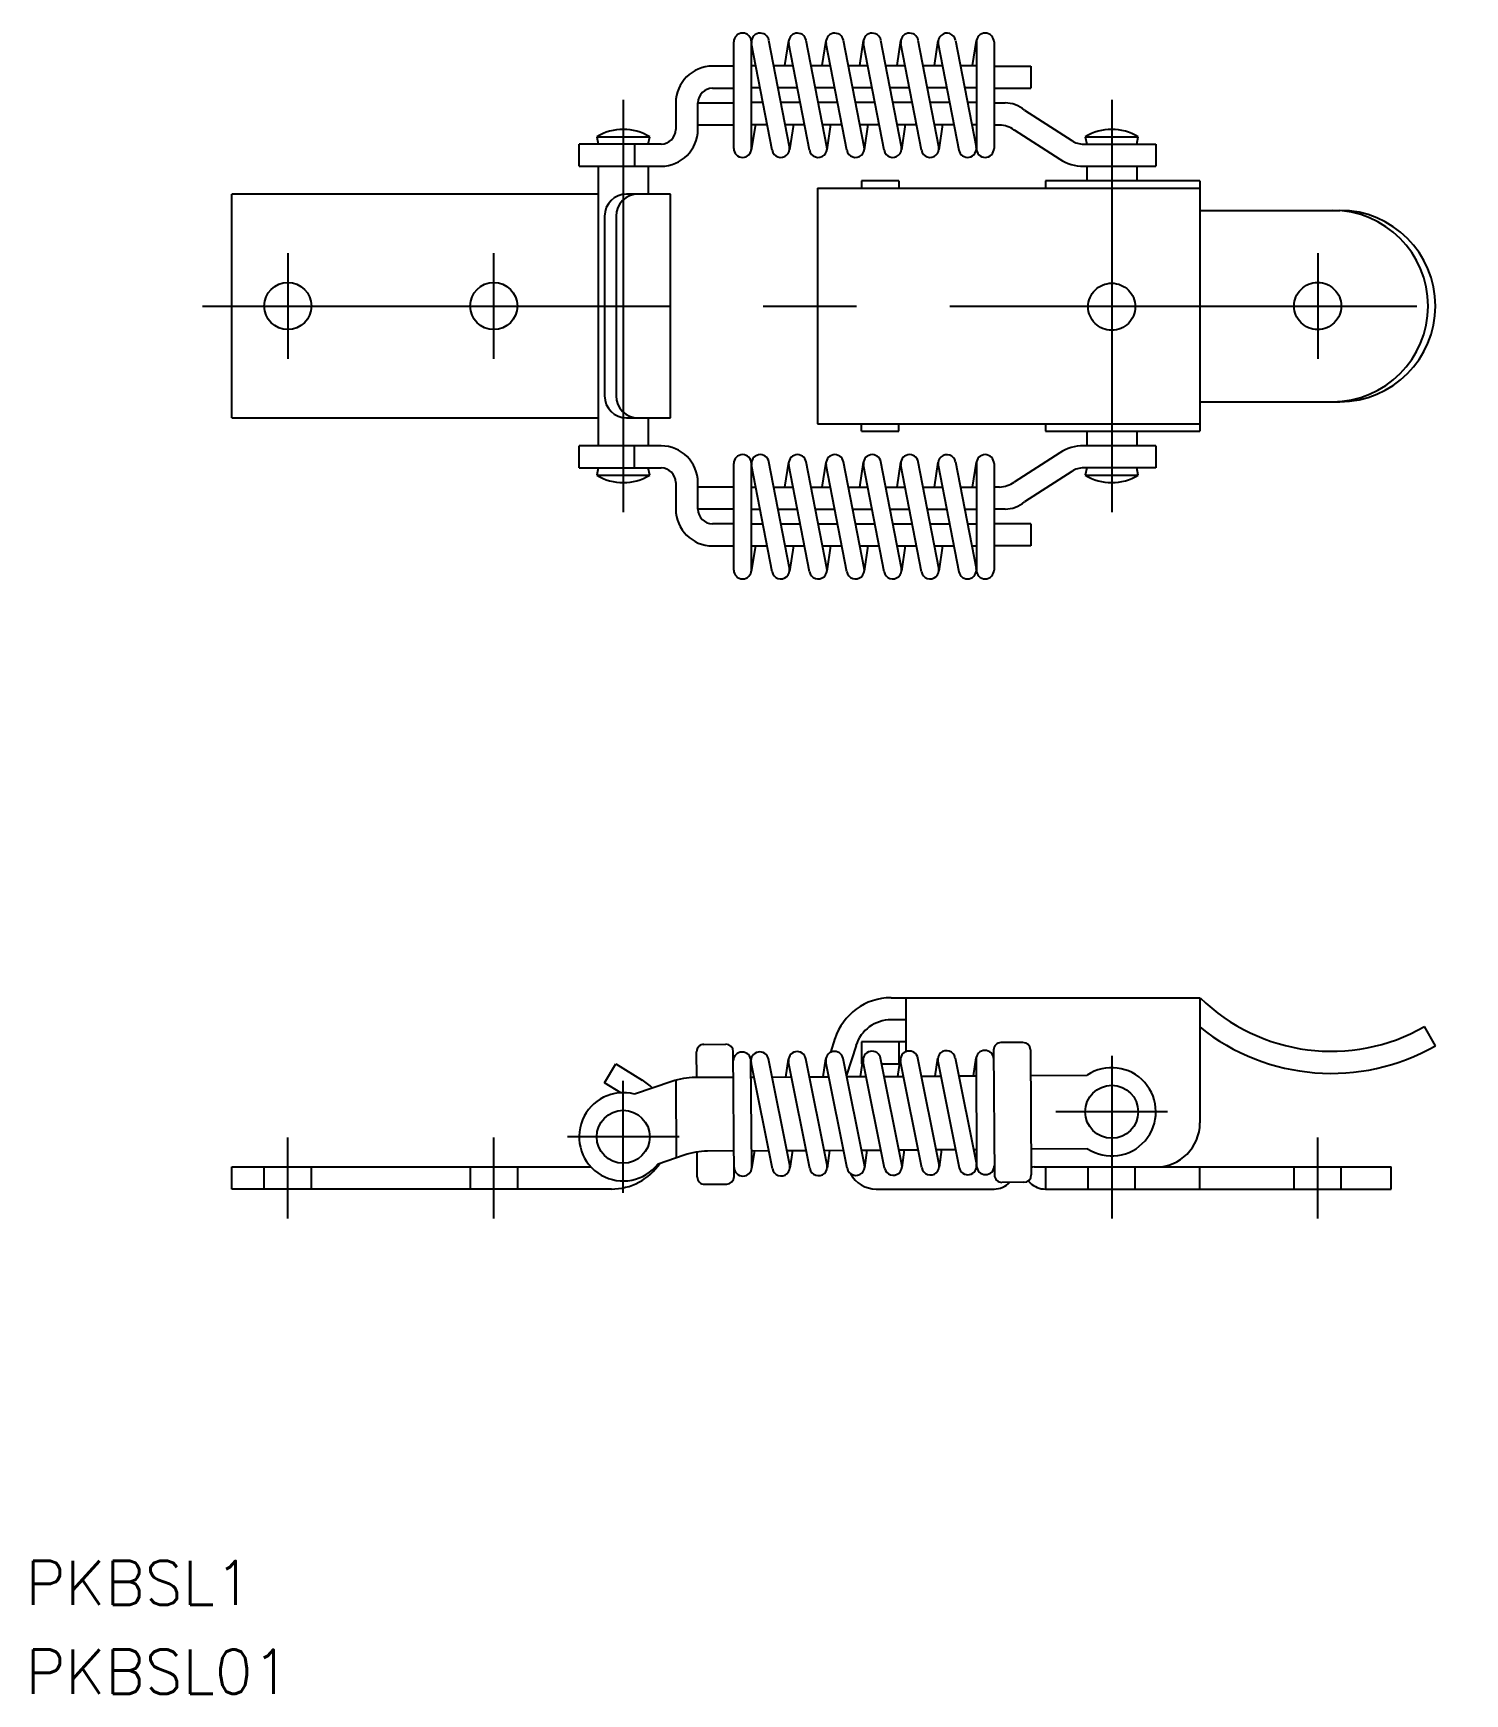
# Model space of a CAD drawing. Extents: x -53 to 44, y -94 to 19.
import ezdxf

# ---------------------------------------------------------------- set-up
doc = ezdxf.new("R2010")
doc.units = 0
doc.linetypes.add('CENTER', pattern=[50.8, 31.75, -6.35, 6.35, -6.35])
doc.linetypes.add('DASHED', pattern=[19.05, 12.7, -6.35])
doc.layers.get('0').update_dxf_attribs({"linetype": 'CONTINUOUS'})
doc.layers.add('CENTER', color=1, linetype='CENTER')
doc.styles.get("Standard").update_dxf_attribs({"font": 'txt.shx', "height": 3, "bigfont": 'bigfont.shx'})

# ---------------------------------------------------------------- blocks, each defined once
blk = doc.blocks.new('*U2')
at = {"color": 7, "linetype": 'CONTINUOUS'}
blk.add_text('PKBSL1', height=3, dxfattribs=at).set_placement((-53.82, -88.26))
blk = doc.blocks.new('*U3')
at = {"color": 7, "linetype": 'CONTINUOUS'}
blk.add_text('PKBSL01', height=3, dxfattribs=at).set_placement((-53.82, -94.29))

msp = doc.modelspace()

# ---------------------------------------------------------------- linework, layer by layer
at = {"color": 7, "linetype": 'CONTINUOUS'}
for p, q in [((-5.69, 10.7), (-5.69, 17.94)), ((-4.49, 10.7), (-4.49, 17.94)), ((-3.08, 10.59), (-4.48, 17.82)), ((-1.9, 10.82), (-3.31, 18.05)), ((-2.21, 16.34), (-1.95, 18.03)), ((-0.54, 10.59), (-1.95, 17.82)), ((0.64, 10.82), (-0.77, 18.05)), ((0.33, 16.34), (0.59, 18.03)), ((2, 10.59), (0.59, 17.82)), ((3.17, 10.82), (1.77, 18.05)), ((2.87, 16.34), (3.13, 18.03)), ((4.53, 10.59), (3.13, 17.82)), ((5.71, 10.82), (4.31, 18.05)), ((5.41, 16.34), (5.66, 18.03)), ((7.07, 10.59), (5.67, 17.82)), ((8.25, 10.82), (6.85, 18.05)), ((7.95, 16.34), (8.2, 18.03)), ((8.21, 17.82), (9.61, 10.59)), ((9.38, 18.05), (10.79, 10.81)), ((10.53, 16.34), (10.81, 18.03)), ((10.8, 17.94), (10.8, 10.7)), ((12, 17.94), (12, 10.7)), ((-5.69, 16.3), (-7.13, 16.3)), ((-4.49, 16.34), (-4.2, 16.34)), ((-2.97, 16.34), (-1.66, 16.34)), ((-0.44, 16.34), (0.88, 16.34)), ((2.1, 16.34), (3.42, 16.34)), ((4.64, 16.34), (5.96, 16.34)), ((7.18, 16.34), (8.5, 16.34)), ((9.73, 16.34), (10.8, 16.34)), ((12, 16.3), (14.5, 16.3)), ((14.5, 16.3), (14.5, 14.8)), ((-7.13, 14.8), (-5.69, 14.8)), ((-4.49, 14.84), (-3.9, 14.84)), ((-2.68, 14.84), (-1.37, 14.84)), ((-0.14, 14.84), (1.17, 14.84)), ((2.39, 14.84), (3.71, 14.84)), ((4.93, 14.84), (6.25, 14.84)), ((7.47, 14.84), (8.79, 14.84)), ((10.02, 14.84), (10.8, 14.84)), ((12, 14.8), (14.5, 14.8)), ((-9.63, 13.8), (-9.63, 12)), ((-8.13, 13.8), (-5.69, 13.8)), ((-8.13, 12), (-8.13, 13.8)), ((-4.49, 13.84), (-3.71, 13.84)), ((-2.49, 13.84), (-1.17, 13.84)), ((0.05, 13.84), (1.37, 13.84)), ((2.59, 13.84), (3.9, 13.84)), ((5.13, 13.84), (6.44, 13.84)), ((7.66, 13.84), (8.98, 13.84)), ((10.22, 13.84), (10.8, 13.84)), ((12, 13.8), (12.75, 13.8)), ((14.07, 13.31), (17.28, 11.24)), ((-15, 11.5), (-14.9, 11)), ((-15, 11.5), (-11.4, 11.5)), ((-11.5, 11), (-11.4, 11.5)), ((-8.13, 12.3), (-5.69, 12.3)), ((-4.22, 12.34), (-4.5, 10.6)), ((-4.49, 12.34), (-3.42, 12.34)), ((-2.2, 12.34), (-0.88, 12.34)), ((-1.64, 12.34), (-1.9, 10.61)), ((0.34, 12.34), (1.66, 12.34)), ((0.88, 12.34), (0.64, 10.62)), ((2.88, 12.34), (4.2, 12.34)), ((3.42, 12.34), (3.18, 10.62)), ((5.42, 12.34), (6.73, 12.34)), ((5.96, 12.34), (5.72, 10.62)), ((7.96, 12.34), (9.27, 12.34)), ((8.49, 12.34), (8.26, 10.62)), ((10.51, 12.34), (10.8, 12.34)), ((12, 12.3), (12.37, 12.3)), ((13.38, 11.96), (16.47, 9.98)), ((18.2, 11.5), (18.3, 11)), ((18.2, 11.5), (21.8, 11.5)), ((21.7, 11), (21.8, 11.5)), ((-16.2, 9.5), (-16.2, 11)), ((-10.63, 11), (-16.2, 11)), ((-12.44, 11), (-12.44, 9.5)), ((18.09, 11), (23, 11)), ((23, 11), (23, 9.5)), ((-16.2, 9.5), (-10.63, 9.5)), ((-14.9, 9.5), (-14.9, -9.5)), ((-11.5, 9.5), (-11.5, 7.6)), ((18.09, 9.5), (23, 9.5)), ((18.3, 9.5), (18.3, 8.5)), ((21.7, 9.5), (21.7, 8.5)), ((0, 8), (26, 8)), ((0, 8), (0, -8)), ((5.54, 8.5), (3, 8.5)), ((3, 8.5), (3, 8)), ((5.54, 8.5), (5.54, 8)), ((26, 8.5), (15.5, 8.5)), ((15.5, 8.5), (15.5, 8)), ((26, 8.5), (26, -8.5)), ((-14.9, 7.6), (-39.8, 7.6)), ((-39.8, -7.6), (-39.8, 7.6)), ((-10, 7.6), (-12.97, 7.6)), ((-10, -7.6), (-10, 7.6)), ((-14.47, 6.1), (-14.47, -6.1)), ((-13.69, 6.1), (-13.69, -6.1)), ((26, 6.5), (35.5, 6.5)), ((26, -6.5), (35.5, -6.5)), ((-39.8, -7.6), (-14.9, -7.6)), ((-12.97, -7.6), (-10, -7.6)), ((-11.5, -7.6), (-11.5, -9.5)), ((0, -8), (26, -8)), ((3, -8.5), (3, -8)), ((3, -8.5), (5.54, -8.5)), ((5.54, -8.5), (5.54, -8)), ((15.5, -8), (15.5, -8.5)), ((15.5, -8.5), (26, -8.5)), ((18.3, -8.5), (18.3, -9.5)), ((21.7, -8.5), (21.7, -9.5)), ((-16.2, -11), (-16.2, -9.5)), ((-10.63, -9.5), (-16.2, -9.5)), ((-12.44, -11), (-12.44, -9.5)), ((16.47, -9.98), (13.38, -11.96)), ((23, -9.5), (18.09, -9.5)), ((23, -9.5), (23, -11)), ((-16.2, -11), (-10.63, -11)), ((-14.9, -11), (-15, -11.5)), ((-11.4, -11.5), (-11.5, -11)), ((-5.69, -17.94), (-5.69, -10.7)), ((-4.49, -17.94), (-4.49, -10.7)), ((-3.08, -18.05), (-4.48, -10.81)), ((-1.9, -17.82), (-3.31, -10.59)), ((-2.21, -12.3), (-1.95, -10.61)), ((-0.54, -18.05), (-1.95, -10.81)), ((0.64, -17.82), (-0.77, -10.59)), ((0.33, -12.3), (0.59, -10.61)), ((2, -18.05), (0.59, -10.81)), ((3.17, -17.82), (1.77, -10.59)), ((2.87, -12.3), (3.13, -10.61)), ((4.53, -18.05), (3.13, -10.81)), ((5.71, -17.82), (4.31, -10.59)), ((5.41, -12.3), (5.66, -10.61)), ((7.07, -18.05), (5.67, -10.81)), ((8.25, -17.82), (6.85, -10.59)), ((7.95, -12.3), (8.2, -10.61)), ((8.21, -10.82), (9.61, -18.05)), ((9.38, -10.59), (10.79, -17.82)), ((10.53, -12.3), (10.81, -10.6)), ((10.8, -10.7), (10.8, -17.94)), ((12, -10.7), (12, -17.94)), ((17.28, -11.24), (14.07, -13.31)), ((23, -11), (18.09, -11)), ((18.3, -11), (18.2, -11.5)), ((21.8, -11.5), (21.7, -11)), ((-15, -11.5), (-11.4, -11.5)), ((-9.63, -12), (-9.63, -13.8)), ((-8.13, -13.8), (-8.13, -12)), ((-5.69, -12.3), (-8.13, -12.3)), ((-4.49, -12.3), (-4.2, -12.3)), ((-2.97, -12.3), (-1.66, -12.3)), ((-0.44, -12.3), (0.88, -12.3)), ((2.1, -12.3), (3.42, -12.3)), ((4.64, -12.3), (5.96, -12.3)), ((7.18, -12.3), (8.5, -12.3)), ((9.73, -12.3), (10.8, -12.3)), ((12.37, -12.3), (12, -12.3)), ((18.2, -11.5), (21.8, -11.5)), ((-5.69, -13.8), (-8.13, -13.8)), ((-4.49, -13.8), (-3.9, -13.8)), ((-2.68, -13.8), (-1.37, -13.8)), ((-0.14, -13.8), (1.17, -13.8)), ((2.39, -13.8), (3.71, -13.8)), ((4.93, -13.8), (6.25, -13.8)), ((7.47, -13.8), (8.79, -13.8)), ((10.02, -13.8), (10.8, -13.8)), ((12.75, -13.8), (12, -13.8)), ((-5.69, -14.8), (-7.13, -14.8)), ((-4.49, -14.8), (-3.71, -14.8)), ((-2.49, -14.8), (-1.17, -14.8)), ((0.05, -14.8), (1.37, -14.8)), ((2.59, -14.8), (3.9, -14.8)), ((5.13, -14.8), (6.44, -14.8)), ((7.66, -14.8), (8.98, -14.8)), ((10.22, -14.8), (10.8, -14.8)), ((14.5, -14.8), (12, -14.8)), ((14.5, -14.8), (14.5, -16.3)), ((-7.13, -16.3), (-5.69, -16.3)), ((-4.22, -16.3), (-4.5, -18.03)), ((-4.49, -16.3), (-3.42, -16.3)), ((-2.2, -16.3), (-0.88, -16.3)), ((-1.64, -16.3), (-1.9, -18.03)), ((0.34, -16.3), (1.66, -16.3)), ((0.88, -16.3), (0.64, -18.02)), ((2.88, -16.3), (4.2, -16.3)), ((3.42, -16.3), (3.18, -18.02)), ((5.42, -16.3), (6.73, -16.3)), ((5.96, -16.3), (5.72, -18.02)), ((7.96, -16.3), (9.27, -16.3)), ((8.49, -16.3), (8.26, -18.02)), ((10.51, -16.3), (10.8, -16.3)), ((14.5, -16.3), (12, -16.3)), ((5, -47), (26, -47)), ((6, -47), (6, -50.66)), ((26, -47), (26, -55.5)), ((6, -48.5), (5, -48.5)), ((42, -50.26), (41.26, -48.96)), ((-8.21, -52.42), (-8.22, -50.67)), ((-7.72, -50.17), (-6.22, -50.16)), ((-5.67, -59.16), (-5.72, -50.66)), ((1.19, -49.78), (0.89, -50.71)), ((2.62, -50.24), (1.97, -52.26)), ((3, -50), (3, -51.5)), ((6, -50), (3, -50)), ((5.54, -50), (5.54, -51.5)), ((11.97, -50.55), (12.03, -59.05)), ((13.97, -50.04), (12.47, -50.05)), ((14.47, -50.53), (14.53, -59.03)), ((-14.48, -52.78), (-13.7, -51.5)), ((-13.7, -51.5), (-11.92, -52.59)), ((-4.47, -58.52), (-4.52, -51.28)), ((-3.06, -58.62), (-4.51, -51.4)), ((-1.88, -58.38), (-3.33, -51.16)), ((-2.15, -52.39), (-1.97, -51.18)), ((-0.52, -58.61), (-1.97, -51.38)), ((0.66, -58.37), (-0.79, -51.14)), ((0.39, -52.37), (0.57, -51.16)), ((2.02, -58.59), (0.57, -51.36)), ((3.19, -58.35), (1.75, -51.13)), ((2.93, -52.35), (3.1, -51.15)), ((3, -51.5), (3.05, -51.5)), ((4.56, -58.58), (3.11, -51.35)), ((5.73, -58.34), (4.29, -51.11)), ((4.36, -51.5), (5.54, -51.5)), ((5.47, -52.34), (5.64, -51.13)), ((7.1, -58.56), (5.65, -51.33)), ((8.27, -58.32), (6.82, -51.1)), ((8, -52.32), (8.18, -51.11)), ((8.19, -51.32), (9.63, -58.55)), ((9.36, -51.08), (10.81, -58.31)), ((10.6, -52.31), (10.78, -51.09)), ((10.78, -51.19), (10.82, -58.42)), ((-13.37, -53.46), (-14.48, -52.78)), ((-9.89, -52.69), (-12.44, -53.55)), ((-9.63, -52.61), (-9.6, -57.87)), ((-5.71, -52.41), (-8.31, -52.42)), ((-4.51, -52.4), (-4.3, -52.4)), ((-3.08, -52.39), (-1.77, -52.38)), ((-0.54, -52.38), (0.77, -52.37)), ((1.99, -52.36), (3.31, -52.35)), ((4.53, -52.34), (5.85, -52.34)), ((7.07, -52.33), (8.39, -52.32)), ((9.61, -52.31), (10.78, -52.31)), ((14.48, -52.28), (18.33, -52.26)), ((-8.17, -59.17), (-8.18, -57.47)), ((-5.68, -57.41), (-7.47, -57.42)), ((-4.48, -57.4), (-3.3, -57.39)), ((-4.29, -57.4), (-4.48, -58.61)), ((-2.08, -57.38), (-0.77, -57.38)), ((-1.7, -57.38), (-1.88, -58.59)), ((0.46, -57.37), (1.77, -57.36)), ((0.82, -57.37), (0.66, -58.57)), ((2.99, -57.35), (4.31, -57.35)), ((3.36, -57.35), (3.2, -58.55)), ((5.53, -57.34), (6.85, -57.33)), ((5.9, -57.34), (5.74, -58.54)), ((8.07, -57.32), (9.39, -57.31)), ((8.44, -57.32), (8.28, -58.52)), ((10.61, -57.31), (10.81, -57.31)), ((18.36, -57.26), (14.51, -57.28)), ((-39.8, -60), (-39.8, -58.5)), ((-39.8, -58.5), (-15.39, -58.5)), ((-10.82, -58.29), (-9.05, -57.68)), ((14.72, -58.5), (39, -58.5)), ((15.5, -58.5), (15.5, -60)), ((26, -60), (26, -58.5)), ((39, -60), (39, -58.5)), ((-7.67, -59.67), (-6.17, -59.66)), ((14.03, -59.54), (12.53, -59.55)), ((14.32, -59.44), (14.47, -59.59)), ((-14.01, -60), (-39.8, -60)), ((4, -60), (12, -60)), ((15.5, -60), (39, -60))]:
    msp.add_line(p, q, dxfattribs=at)
at = {"color": 3, "linetype": 'DASHED'}
for p, q in [((-37.6, -60), (-37.6, -58.5)), ((-34.4, -60), (-34.4, -58.5)), ((-23.6, -58.5), (-23.6, -60)), ((-20.4, -58.5), (-20.4, -60)), ((18.4, -60), (18.4, -58.5)), ((21.6, -60), (21.6, -58.5)), ((32.4, -60), (32.4, -58.5)), ((35.6, -60), (35.6, -58.5))]:
    msp.add_line(p, q, dxfattribs=at)
at = {"color": 7, "linetype": 'CONTINUOUS'}
for centre, radius in [((-36, 0), 1.6), ((-22, 0), 1.6), ((20, -54.75), 1.8), ((-13.2, -56.45), 1.8)]:
    msp.add_circle(centre, radius, dxfattribs=at)
at = {"color": 3, "linetype": 'DASHED'}
for centre in [(20, -0.05), (34, 0)]:
    msp.add_circle(centre, 1.6, dxfattribs=at)
at = {"color": 7, "linetype": 'CONTINUOUS'}
for centre, radius, start, end in [((-5.09, 17.94), 0.6, 0, 180), ((-3.89, 17.94), 0.6, 10.9811, 190.9811), ((-1.36, 17.94), 0.6, 10.9811, 190.9811), ((1.18, 17.94), 0.6, 10.9811, 190.9811), ((3.72, 17.94), 0.6, 10.9811, 190.9811), ((6.26, 17.94), 0.6, 10.9811, 190.9811), ((8.8, 17.94), 0.6, 10.9811, 191.2451), ((11.4, 17.94), 0.6, 0, 180), ((-7.13, 13.8), 2.5, 90, 180), ((-7.13, 13.8), 1, 90, 180), ((12.75, 11.8), 2, 48.8141, 90), ((-13.2, 8.51), 3.49, 58.9518, 121.0482), ((-10.63, 12), 1, 270, 0), ((-10.63, 12), 2.5, 270, 0), ((12.3, 10.42), 1.88, 54.934, 87.9), ((20, 8.51), 3.49, 58.9518, 121.0482), ((-5.09, 10.7), 0.6, 180, 0), ((-2.49, 10.7), 0.6, 190.9811, 11.2451), ((0.05, 10.7), 0.6, 190.9811, 11.2451), ((2.59, 10.7), 0.6, 190.9811, 11.2451), ((5.12, 10.7), 0.6, 190.9811, 11.2451), ((7.66, 10.7), 0.6, 190.9811, 11.2451), ((10.2, 10.7), 0.6, 190.9811, 10.9811), ((11.4, 10.7), 0.6, 180, 0), ((18.09, 12.5), 1.5, 237.2806, 270), ((18.09, 12.5), 3, 237.2806, 270), ((-12.97, 6.1), 1.5, 90, 180), ((-12.19, 6.1), 1.5, 90, 180), ((35, 0), 6.5, 270, 90), ((35.5, 0), 6.5, 0, 90), ((35.5, 0), 6.5, 270, 0), ((-12.97, -6.1), 1.5, 180, 270), ((-12.19, -6.1), 1.5, 180, 270), ((-10.63, -12), 2.5, 0, 90), ((-5.09, -10.7), 0.6, 0, 180), ((-3.89, -10.7), 0.6, 10.9811, 190.9811), ((-1.36, -10.7), 0.6, 10.9811, 190.9811), ((1.18, -10.7), 0.6, 10.9811, 190.9811), ((3.72, -10.7), 0.6, 10.9811, 190.9811), ((6.26, -10.7), 0.6, 10.9811, 190.9811), ((8.8, -10.7), 0.6, 10.9811, 191.2451), ((11.4, -10.7), 0.6, 0, 180), ((18.09, -12.5), 3, 90, 122.7194), ((-10.63, -12), 1, 0, 90), ((18.09, -12.5), 1.5, 90, 122.7194), ((-13.2, -8.51), 3.49, 238.9518, 301.0482), ((12.3, -10.42), 1.88, 272.1, 305.066), ((20, -8.51), 3.49, 238.9518, 301.0482), ((12.75, -11.8), 2, 270, 311.1859), ((-7.13, -13.8), 2.5, 180, 270), ((-7.13, -13.8), 1, 180, 270), ((-5.09, -17.94), 0.6, 180, 0), ((-2.49, -17.94), 0.6, 190.9811, 11.2451), ((0.05, -17.94), 0.6, 190.9811, 11.2451), ((2.59, -17.94), 0.6, 190.9811, 11.2451), ((5.12, -17.94), 0.6, 190.9811, 11.2451), ((7.66, -17.94), 0.6, 190.9811, 11.2451), ((10.2, -17.94), 0.6, 190.9811, 10.9811), ((11.4, -17.94), 0.6, 180, 0), ((5, -51), 4, 90, 162.3046), ((34.93, -37.88), 12.76, 225.6228, 299.7384), ((5, -51), 2.5, 90, 162.3046), ((34.93, -37.88), 14.26, 231.2575, 299.7384), ((-7.72, -50.67), 0.5, 90.35, 180.35), ((-6.22, -50.66), 0.5, 0.35, 90.35), ((-5.12, -51.29), 0.6, 0.35, 180.35), ((-3.92, -51.28), 0.6, 11.3311, 191.3311), ((-1.38, -51.26), 0.6, 11.3311, 191.3311), ((1.16, -51.25), 0.6, 11.3311, 191.3311), ((3.7, -51.23), 0.6, 11.3311, 191.3311), ((6.24, -51.22), 0.6, 11.3311, 191.3311), ((8.77, -51.2), 0.6, 11.3311, 191.5951), ((11.38, -51.18), 0.6, 0.35, 180.35), ((12.47, -50.55), 0.5, 90.35, 180.35), ((13.97, -50.54), 0.5, 0.35, 90.35), ((20, -54.75), 3, 236.7927, 123.9073), ((-14.01, -56), 4, 45.6734, 58.5664), ((-8.28, -57.42), 5, 90.35, 108.7849), ((-13.2, -56.45), 3, 75.2276, 322.3423), ((23, -55.5), 3, 270, 0), ((-7.44, -62.42), 5, 90.35, 108.7849), ((-14.01, -56), 4, 270, 325.8697), ((-5.07, -58.52), 0.6, 180.35, 0.35), ((-2.47, -58.51), 0.6, 191.3311, 11.5951), ((0.07, -58.49), 0.6, 191.3311, 11.5951), ((2.61, -58.47), 0.6, 191.3311, 11.5951), ((5.15, -58.46), 0.6, 191.3311, 11.5951), ((7.68, -58.44), 0.6, 191.3311, 11.5951), ((10.22, -58.43), 0.6, 191.3311, 11.3311), ((11.42, -58.42), 0.6, 180.35, 0.35), ((14.72, -60), 1.5, 90, 97.4606), ((-7.67, -59.17), 0.5, 180.35, 270.35), ((-6.17, -59.16), 0.5, 270.35, 0.35), ((4, -58), 2, 208.2967, 270), ((12, -58.5), 1.5, 270, 316.2647), ((12.53, -59.05), 0.5, 180.35, 270.35), ((14.03, -59.04), 0.5, 270.35, 0.35), ((15.5, -58.5), 1.5, 226.524, 270)]:
    msp.add_arc(centre, radius, start, end, dxfattribs=at)
at = {"layer": 'CENTER', "color": 1, "linetype": 'CENTER'}
for p, q in [((-13.2, 14), (-13.2, -14)), ((20, 14), (20, -14)), ((-36, 3.6), (-36, -3.6)), ((-22, -3.6), (-22, 3.6)), ((34, 3.6), (34, -3.6)), ((-41.8, 0), (44, 0)), ((20, -50.95), (20, -62)), ((-13.2, -60.25), (-13.2, -52.65)), ((23.8, -54.75), (16.2, -54.75)), ((-36, -62), (-36, -56.5)), ((-22, -62), (-22, -56.5)), ((-9.4, -56.45), (-17, -56.45)), ((34, -62), (34, -56.5))]:
    msp.add_line(p, q, dxfattribs=at)

# ---------------------------------------------------------------- block references
at = {"color": 7, "linetype": 'CONTINUOUS'}
for name in ['*U2', '*U3']:
    msp.add_blockref(name, (0, 0), dxfattribs=at)

doc.saveas('drawing.dxf')
